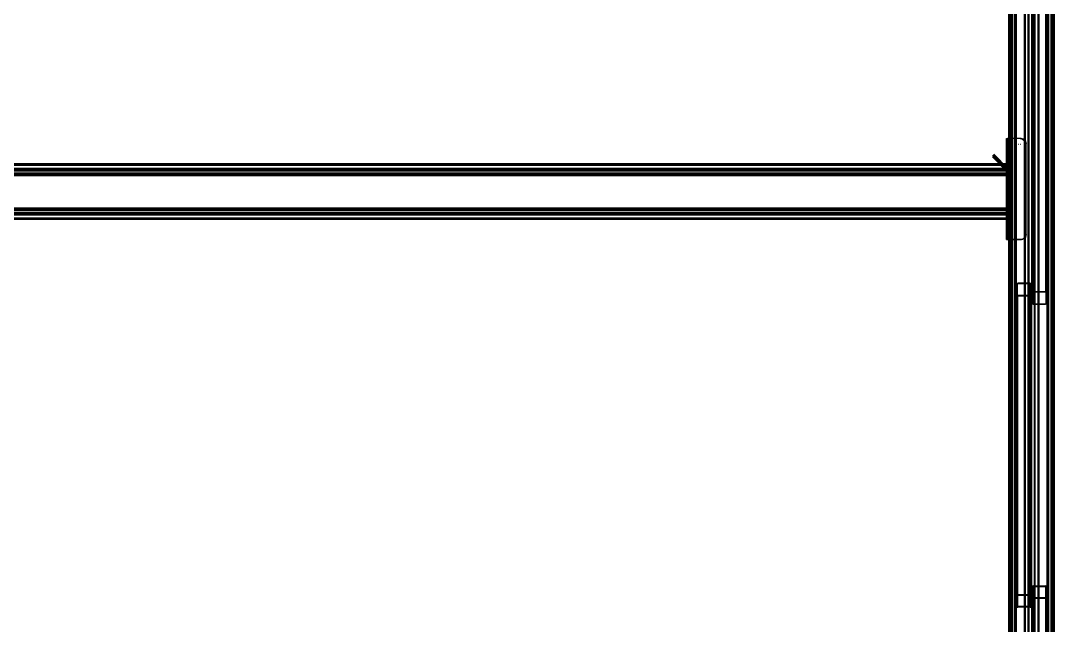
# Model space of a CAD drawing. Extents: x -1.15 to 3.72, y -0.59 to 4.79.
# Drawn here: x 1.633 to 3.68, y 2.35 to 3.548 of the extents above; entities that cross this region are included whole.
import ezdxf

# ---------------------------------------------------------------- set-up
doc = ezdxf.new("R2010")
doc.units = 0
doc.layers.add('DIMS', color=7, linetype='Continuous')
doc.layers.add('OUTLINES', color=7, linetype='Continuous', true_color=0x000009)

msp = doc.modelspace()

# ---------------------------------------------------------------- linework, layer by layer
at = {"layer": 'DIMS', "lineweight": 60}
for p, q in [((3.5863, 3.2541), (3.5583, 3.2821)), ((3.5863, 3.2515), (3.5583, 3.2795))]:
    msp.add_line(p, q, dxfattribs=at)
at = {"layer": 'OUTLINES'}
for p, q in [((3.5896, 4.7451), (3.5896, -0.1549)), ((3.5897, 4.7456), (3.5897, -0.1544)), ((3.5897, -0.1549), (3.5897, 4.7451)), ((3.59, 4.7456), (3.59, -0.1544)), ((3.59, 4.7451), (3.59, -0.1549)), ((3.5902, -0.1544), (3.5902, 4.7456)), ((3.5902, 4.7451), (3.5902, -0.1549)), ((3.5912, 4.7456), (3.5912, -0.1544)), ((3.5912, 4.7451), (3.5912, -0.1549)), ((3.5913, -0.1544), (3.5913, 4.7456)), ((3.5913, 4.7451), (3.5913, -0.1549)), ((3.5914, -0.1544), (3.5914, 4.7456)), ((3.5914, -0.1549), (3.5914, 4.7451)), ((3.5915, 4.7456), (3.5915, -0.1544)), ((3.5915, -0.1549), (3.5915, 4.7451)), ((3.592, -0.1544), (3.592, 4.7456)), ((3.592, -0.1549), (3.592, 4.7451)), ((3.5928, 4.7456), (3.5928, -0.1544)), ((3.5928, -0.1549), (3.5928, 4.7451)), ((3.5959, 4.7456), (3.5959, -0.1544)), ((3.5959, -0.1549), (3.5959, 4.7451)), ((3.6008, -0.1544), (3.6008, 4.7456)), ((3.6008, 4.7451), (3.6008, -0.1549)), ((3.6016, 4.7456), (3.6016, -0.1544)), ((3.6016, 4.7451), (3.6016, -0.1549)), ((3.6021, 4.7456), (3.6021, -0.1544)), ((3.6021, -0.1549), (3.6021, 4.7451)), ((3.6022, 4.7456), (3.6022, -0.1544)), ((3.6022, 4.7451), (3.6022, -0.1549)), ((3.6023, -0.1544), (3.6023, 4.7456)), ((3.6023, 4.7451), (3.6023, -0.1549)), ((3.6024, -0.1544), (3.6024, 4.7456)), ((3.6024, -0.1549), (3.6024, 4.7451)), ((3.6034, -0.1544), (3.6034, 4.7456)), ((3.6034, 4.7451), (3.6034, -0.1549)), ((3.6036, -0.1544), (3.6036, 4.7456)), ((3.6036, -0.1549), (3.6036, 4.7451)), ((3.6039, 4.7456), (3.6039, -0.1544)), ((3.6039, -0.1549), (3.6039, 4.7451)), ((3.604, -0.1549), (3.604, 4.7451)), ((3.6204, 4.7456), (3.6204, -0.1544)), ((3.6204, -0.1549), (3.6204, 4.7451)), ((3.6208, -0.1544), (3.6208, 4.7456)), ((3.6208, 4.7451), (3.6208, -0.1549)), ((3.6216, 4.7456), (3.6216, -0.1544)), ((3.6216, -0.1549), (3.6216, 4.7451)), ((3.6278, 4.7456), (3.6278, -0.1544)), ((3.6278, -0.1549), (3.6278, 4.7451)), ((3.6286, -0.1544), (3.6286, 4.7456)), ((3.6286, 4.7451), (3.6286, -0.1549)), ((3.629, 4.7456), (3.629, -0.1544)), ((3.629, -0.1549), (3.629, 4.7451)), ((3.6401, -0.1544), (3.6401, 4.7456)), ((3.6401, 4.7451), (3.6401, -0.1549)), ((3.6405, 4.7456), (3.6405, -0.1544)), ((3.6405, -0.1549), (3.6405, 4.7451)), ((3.6413, -0.1544), (3.6413, 4.7456)), ((3.6413, 4.7451), (3.6413, -0.1549)), ((3.6475, -0.1544), (3.6475, 4.7456)), ((3.6475, 4.7451), (3.6475, -0.1549)), ((3.6483, 4.7456), (3.6483, -0.1544)), ((3.6483, -0.1549), (3.6483, 4.7451)), ((3.6484, 4.7456), (3.6484, -0.1544)), ((3.6484, -0.1549), (3.6484, 4.7451)), ((3.6488, -0.1544), (3.6488, 4.7456)), ((3.6488, 4.7451), (3.6488, -0.1549)), ((3.6651, -0.1544), (3.6651, 4.7456)), ((3.6653, -0.1544), (3.6653, 4.7456)), ((3.6653, 4.7451), (3.6653, -0.1549)), ((3.6655, -0.1544), (3.6655, 4.7456)), ((3.6655, -0.1549), (3.6655, 4.7451)), ((3.6658, 4.7456), (3.6658, -0.1544)), ((3.6658, -0.1549), (3.6658, 4.7451)), ((3.6667, -0.1544), (3.6667, 4.7456)), ((3.6667, -0.1549), (3.6667, 4.7451)), ((3.6668, 4.7456), (3.6668, -0.1544)), ((3.6668, -0.1549), (3.6668, 4.7451)), ((3.6669, 4.7456), (3.6669, -0.1544)), ((3.6669, 4.7451), (3.6669, -0.1549)), ((3.667, -0.1544), (3.667, 4.7456)), ((3.667, 4.7451), (3.667, -0.1549)), ((3.6675, 4.7456), (3.6675, -0.1544)), ((3.6675, 4.7451), (3.6675, -0.1549)), ((3.6683, 4.7456), (3.6683, -0.1544)), ((3.6683, -0.1549), (3.6683, 4.7451)), ((3.6732, -0.1544), (3.6732, 4.7456)), ((3.6732, 4.7451), (3.6732, -0.1549)), ((3.6764, -0.1544), (3.6764, 4.7456)), ((3.6764, 4.7451), (3.6764, -0.1549)), ((3.6772, -0.1544), (3.6772, 4.7456)), ((3.6772, -0.1549), (3.6772, 4.7451)), ((3.6777, -0.1544), (3.6777, 4.7456)), ((3.6777, 4.7451), (3.6777, -0.1549)), ((3.6778, -0.1544), (3.6778, 4.7456)), ((3.6778, -0.1549), (3.6778, 4.7451)), ((3.6779, 4.7456), (3.6779, -0.1544)), ((3.6779, -0.1549), (3.6779, 4.7451)), ((3.678, 4.7456), (3.678, -0.1544)), ((3.678, 4.7451), (3.678, -0.1549)), ((3.6789, 4.7456), (3.6789, -0.1544)), ((3.6789, -0.1549), (3.6789, 4.7451)), ((3.6791, 4.7456), (3.6791, -0.1544)), ((3.6791, 4.7451), (3.6791, -0.1549)), ((3.6794, -0.1544), (3.6794, 4.7456)), ((3.6794, 4.7451), (3.6794, -0.1549)), ((3.6796, 4.7456), (3.6796, -0.1544)), ((3.6351, 3.0099), (3.6351, 3.6273)), ((3.6361, 3.0108), (3.6361, 3.6281)), ((3.6363, 3.6267), (3.6363, 3.0094)), ((3.6368, 3.6271), (3.6368, 3.0098)), ((3.6375, 3.0111), (3.6375, 3.6284)), ((3.6375, 3.0099), (3.6375, 3.6273)), ((3.6619, 3.6284), (3.6619, 3.0111)), ((3.6619, 3.6273), (3.6619, 3.0099)), ((3.6626, 3.6271), (3.6626, 3.0098)), ((3.6631, 3.6267), (3.6631, 3.0094)), ((3.6633, 3.0108), (3.6633, 3.6281)), ((3.6633, 3.0088), (3.6633, 3.6261)), ((3.6633, 3.0061), (3.6633, 3.6235)), ((3.6643, 3.0099), (3.6643, 3.6273)), ((3.6647, 3.0088), (3.6647, 3.6261)), ((3.6647, 3.6235), (3.6647, 3.0061)), ((3.6351, 2.9874), (3.6351, 3.6047)), ((3.6361, 2.9866), (3.6361, 3.6039)), ((3.6363, 3.6053), (3.6363, 2.988)), ((3.6368, 3.6049), (3.6368, 2.9876)), ((3.6626, 3.6049), (3.6626, 2.9876)), ((3.6631, 3.6053), (3.6631, 2.988)), ((3.6633, 2.9912), (3.6633, 3.6086)), ((3.6633, 3.6059), (3.6633, 2.9886)), ((3.6633, 2.9866), (3.6633, 3.6039)), ((3.6643, 2.9874), (3.6643, 3.6047)), ((3.6647, 2.9912), (3.6647, 3.6086)), ((3.6647, 3.6059), (3.6647, 2.9886)), ((3.5882, 3.3139), (3.5847, 3.3139)), ((3.5847, 3.3139), (3.5847, 3.3129)), ((3.5847, 3.3129), (3.5847, 3.3114)), ((3.5847, 3.3114), (3.5847, 3.3093)), ((3.5882, 3.3093), (3.5847, 3.3093)), ((3.5847, 3.3093), (3.5847, 3.3069)), ((3.5847, 3.3069), (3.5847, 3.3043)), ((3.5847, 3.3043), (3.5847, 3.1243)), ((3.5851, 3.1143), (3.5851, 3.3143)), ((3.5851, 3.3143), (3.5862, 3.3143)), ((3.5862, 3.1143), (3.5862, 3.3143)), ((3.5862, 3.3143), (3.5878, 3.3143)), ((3.5863, 3.3139), (3.5898, 3.3139)), ((3.5863, 3.3129), (3.5863, 3.3139)), ((3.5863, 3.3114), (3.5863, 3.3129)), ((3.5863, 3.3093), (3.5863, 3.3114)), ((3.5863, 3.3093), (3.5898, 3.3093)), ((3.5863, 3.3069), (3.5863, 3.3093)), ((3.5863, 3.3043), (3.5863, 3.3069)), ((3.5863, 3.3043), (3.5863, 3.1243)), ((3.5867, 3.3143), (3.5867, 3.1143)), ((3.5877, 3.3143), (3.5867, 3.3143)), ((3.5877, 3.3143), (3.5877, 3.1143)), ((3.5894, 3.3143), (3.5877, 3.3143)), ((3.5878, 3.1143), (3.5878, 3.3143)), ((3.5878, 3.3143), (3.5899, 3.3143)), ((3.5882, 3.3139), (3.5882, 3.3129)), ((3.5882, 3.3129), (3.5882, 3.3114)), ((3.5882, 3.3114), (3.5882, 3.3093)), ((3.5882, 3.3093), (3.5882, 3.3069)), ((3.5882, 3.3069), (3.5882, 3.3043)), ((3.5882, 3.3043), (3.5882, 3.1243)), ((3.5885, 3.3143), (3.5885, 3.1143)), ((3.5894, 3.3143), (3.5885, 3.3143)), ((3.5894, 3.3143), (3.5894, 3.1143)), ((3.5915, 3.3143), (3.5894, 3.3143)), ((3.5907, 3.3143), (3.5894, 3.3143)), ((3.5898, 3.3129), (3.5898, 3.3139)), ((3.5898, 3.3114), (3.5898, 3.3129)), ((3.5898, 3.3093), (3.5898, 3.3114)), ((3.5898, 3.3069), (3.5898, 3.3093)), ((3.5898, 3.3043), (3.5898, 3.3069)), ((3.5898, 3.1243), (3.5898, 3.3043)), ((3.5899, 3.1143), (3.5899, 3.3143)), ((3.5899, 3.3143), (3.5922, 3.3143)), ((3.5901, 3.1143), (3.5901, 3.3143)), ((3.5901, 3.3143), (3.591, 3.3143)), ((3.5907, 3.3143), (3.5907, 3.1143)), ((3.5922, 3.3143), (3.5907, 3.3143)), ((3.591, 3.1143), (3.591, 3.3143)), ((3.591, 3.3143), (3.5923, 3.3143)), ((3.5915, 3.3143), (3.5915, 3.1143)), ((3.5938, 3.3143), (3.5915, 3.3143)), ((3.6122, 3.3143), (3.5922, 3.3143)), ((3.5923, 3.1143), (3.5923, 3.3143)), ((3.5923, 3.3143), (3.5938, 3.3143)), ((3.6138, 3.3143), (3.5938, 3.3143)), ((3.6078, 3.3035), (3.6088, 3.3034)), ((3.6128, 3.3029), (3.6118, 3.3029)), ((3.6122, 3.3143), (3.6148, 3.3139)), ((3.6159, 3.314), (3.6138, 3.3143)), ((3.6138, 3.3143), (3.6164, 3.3139)), ((3.6148, 3.3139), (3.6172, 3.3129)), ((3.618, 3.3134), (3.6159, 3.314)), ((3.6164, 3.3139), (3.6188, 3.3129)), ((3.6172, 3.3129), (3.6193, 3.3114)), ((3.6199, 3.3122), (3.618, 3.3134)), ((3.6188, 3.3129), (3.6209, 3.3114)), ((3.6193, 3.3114), (3.6209, 3.3093)), ((3.6214, 3.3107), (3.6199, 3.3122)), ((3.6209, 3.3114), (3.6224, 3.3093)), ((3.6209, 3.3093), (3.6219, 3.3069)), ((3.6225, 3.3091), (3.6216, 3.3105)), ((3.6219, 3.3069), (3.6222, 3.3043)), ((3.6222, 3.1243), (3.6222, 3.3043)), ((3.6224, 3.3093), (3.6234, 3.3069)), ((3.6232, 3.3076), (3.6225, 3.3091)), ((3.6236, 3.306), (3.6232, 3.3076)), ((3.6234, 3.3069), (3.6238, 3.3043)), ((3.6238, 3.3043), (3.6236, 3.306)), ((3.6238, 3.1243), (3.6238, 3.3043)), ((3.5847, 3.2643), (-0.4153, 3.2643)), ((3.5847, 3.264), (-0.4153, 3.264)), ((3.5847, 3.2631), (-0.4153, 3.2631)), ((-0.4153, 3.2629), (3.5847, 3.2629)), ((-0.4153, 3.2625), (3.5847, 3.2625)), ((-0.4153, 3.2619), (3.5847, 3.2619)), ((3.5847, 3.2551), (-0.4153, 3.2551)), ((-0.4153, 3.2547), (3.5847, 3.2547)), ((-0.4137, 3.2643), (3.5863, 3.2643)), ((-0.4137, 3.264), (3.5863, 3.264)), ((-0.4137, 3.2631), (3.5863, 3.2631)), ((3.5863, 3.2629), (-0.4137, 3.2629)), ((3.5863, 3.2625), (-0.4137, 3.2625)), ((3.5863, 3.2619), (-0.4137, 3.2619)), ((-0.4137, 3.2551), (3.5863, 3.2551)), ((3.5863, 3.2547), (-0.4137, 3.2547)), ((3.5847, 3.2631), (3.5847, 3.264)), ((3.5847, 3.2619), (3.5847, 3.2631)), ((3.5847, 3.2619), (3.5847, 3.2625)), ((3.5847, 3.2619), (3.5847, 3.2554)), ((3.5847, 3.2547), (3.5847, 3.2554)), ((3.5847, 3.2541), (3.5847, 3.2547)), ((3.5847, 3.2545), (3.5847, 3.2521)), ((3.5863, 3.264), (3.5863, 3.2631)), ((3.5863, 3.2631), (3.5863, 3.2619)), ((3.5863, 3.2625), (3.5863, 3.2619)), ((3.5863, 3.2619), (3.5863, 3.2554)), ((3.5863, 3.2554), (3.5863, 3.2547)), ((3.5863, 3.2547), (3.5863, 3.2541)), ((3.5863, 3.2545), (3.5863, 3.2521)), ((3.5847, 3.2541), (-0.4153, 3.2541)), ((-0.4153, 3.2515), (3.5847, 3.2515)), ((3.5847, 3.2509), (-0.4153, 3.2509)), ((-0.4153, 3.2506), (3.5847, 3.2506)), ((-0.4153, 3.2461), (3.5847, 3.2461)), ((3.5847, 3.2458), (-0.4153, 3.2458)), ((-0.4153, 3.2451), (3.5847, 3.2451)), ((3.5847, 3.2426), (-0.4153, 3.2426)), ((-0.4153, 3.242), (3.5847, 3.242)), ((-0.4153, 3.2419), (3.5847, 3.2419)), ((3.5847, 3.2416), (-0.4153, 3.2416)), ((-0.4137, 3.2541), (3.5863, 3.2541)), ((3.5863, 3.2515), (-0.4137, 3.2515)), ((-0.4137, 3.2509), (3.5863, 3.2509)), ((3.5863, 3.2506), (-0.4137, 3.2506)), ((3.5863, 3.2461), (-0.4137, 3.2461)), ((-0.4137, 3.2458), (3.5863, 3.2458)), ((3.5863, 3.2451), (-0.4137, 3.2451)), ((-0.4137, 3.2426), (3.5863, 3.2426)), ((3.5863, 3.242), (-0.4137, 3.242)), ((3.5863, 3.2419), (-0.4137, 3.2419)), ((-0.4137, 3.2416), (3.5863, 3.2416)), ((3.5847, 3.2536), (3.5847, 3.2541)), ((3.5847, 3.2536), (3.5847, 3.2511)), ((3.5847, 3.2515), (3.5847, 3.2521)), ((3.5847, 3.2509), (3.5847, 3.2515)), ((3.5847, 3.2502), (3.5847, 3.2509)), ((3.5847, 3.2502), (3.5847, 3.2465)), ((3.5847, 3.2465), (3.5847, 3.2458)), ((3.5847, 3.2458), (3.5847, 3.2451)), ((3.5847, 3.2455), (3.5847, 3.2431)), ((3.5847, 3.2422), (3.5847, 3.2446)), ((3.5847, 3.2431), (3.5847, 3.2426)), ((3.5847, 3.2426), (3.5847, 3.242)), ((3.5847, 3.242), (3.5847, 3.2413)), ((3.5847, 3.2413), (3.5847, 3.1773)), ((3.5863, 3.2541), (3.5863, 3.2536)), ((3.5863, 3.2511), (3.5863, 3.2536)), ((3.5863, 3.2521), (3.5863, 3.2515)), ((3.5863, 3.2515), (3.5863, 3.2509)), ((3.5863, 3.2509), (3.5863, 3.2502)), ((3.5863, 3.2502), (3.5863, 3.2465)), ((3.5863, 3.2458), (3.5863, 3.2465)), ((3.5863, 3.2451), (3.5863, 3.2458)), ((3.5863, 3.2455), (3.5863, 3.2431)), ((3.5863, 3.2446), (3.5863, 3.2422)), ((3.5863, 3.2426), (3.5863, 3.2431)), ((3.5863, 3.242), (3.5863, 3.2426)), ((3.5863, 3.2413), (3.5863, 3.242)), ((3.5863, 3.2413), (3.5863, 3.1773)), ((3.5847, 3.1769), (-0.4153, 3.1769)), ((-0.4153, 3.1766), (3.5847, 3.1766)), ((3.5847, 3.176), (-0.4153, 3.176)), ((3.5847, 3.1734), (-0.4153, 3.1734)), ((-0.4153, 3.1728), (3.5847, 3.1728)), ((-0.4137, 3.1769), (3.5863, 3.1769)), ((3.5863, 3.1766), (-0.4137, 3.1766)), ((-0.4137, 3.176), (3.5863, 3.176)), ((-0.4137, 3.1734), (3.5863, 3.1734)), ((3.5863, 3.1728), (-0.4137, 3.1728)), ((3.5847, 3.1766), (3.5847, 3.1773)), ((3.5847, 3.176), (3.5847, 3.1766)), ((3.5847, 3.1764), (3.5847, 3.1739)), ((3.5847, 3.1754), (3.5847, 3.176)), ((3.5847, 3.1754), (3.5847, 3.173)), ((3.5847, 3.1739), (3.5847, 3.1734)), ((3.5847, 3.1734), (3.5847, 3.1728)), ((3.5847, 3.1728), (3.5847, 3.1721)), ((3.5863, 3.1773), (3.5863, 3.1766)), ((3.5863, 3.1766), (3.5863, 3.176)), ((3.5863, 3.1764), (3.5863, 3.1739)), ((3.5863, 3.176), (3.5863, 3.1754)), ((3.5863, 3.173), (3.5863, 3.1754)), ((3.5863, 3.1734), (3.5863, 3.1739)), ((3.5863, 3.1728), (3.5863, 3.1734)), ((3.5863, 3.1721), (3.5863, 3.1728)), ((3.5847, 3.1724), (-0.4153, 3.1724)), ((-0.4153, 3.168), (3.5847, 3.168)), ((3.5847, 3.1677), (-0.4153, 3.1677)), ((-0.4153, 3.167), (3.5847, 3.167)), ((-0.4153, 3.1645), (3.5847, 3.1645)), ((3.5847, 3.1639), (-0.4153, 3.1639)), ((3.5847, 3.1638), (-0.4153, 3.1638)), ((-0.4153, 3.1635), (3.5847, 3.1635)), ((3.5847, 3.1567), (-0.4153, 3.1567)), ((3.5847, 3.1561), (-0.4153, 3.1561)), ((3.5847, 3.1556), (-0.4153, 3.1556)), ((-0.4153, 3.1555), (3.5847, 3.1555)), ((-0.4153, 3.1546), (3.5847, 3.1546)), ((-0.4137, 3.1724), (3.5863, 3.1724)), ((3.5863, 3.168), (-0.4137, 3.168)), ((-0.4137, 3.1677), (3.5863, 3.1677)), ((3.5863, 3.167), (-0.4137, 3.167)), ((3.5863, 3.1645), (-0.4137, 3.1645)), ((-0.4137, 3.1639), (3.5863, 3.1639)), ((-0.4137, 3.1638), (3.5863, 3.1638)), ((3.5863, 3.1635), (-0.4137, 3.1635)), ((-0.4137, 3.1567), (3.5863, 3.1567)), ((-0.4137, 3.1561), (3.5863, 3.1561)), ((-0.4137, 3.1556), (3.5863, 3.1556)), ((3.5863, 3.1555), (-0.4137, 3.1555)), ((3.5863, 3.1546), (-0.4137, 3.1546)), ((3.5847, 3.1721), (3.5847, 3.1683)), ((3.5847, 3.1683), (3.5847, 3.1677)), ((3.5847, 3.1677), (3.5847, 3.167)), ((3.5847, 3.1674), (3.5847, 3.165)), ((3.5847, 3.1641), (3.5847, 3.1665)), ((3.5847, 3.1645), (3.5847, 3.165)), ((3.5847, 3.1639), (3.5847, 3.1645)), ((3.5847, 3.1632), (3.5847, 3.1639)), ((3.5847, 3.1632), (3.5847, 3.1567)), ((3.5847, 3.1567), (3.5847, 3.1555)), ((3.5847, 3.1567), (3.5847, 3.1561)), ((3.5847, 3.1555), (3.5847, 3.1546)), ((3.5863, 3.1721), (3.5863, 3.1683)), ((3.5863, 3.1677), (3.5863, 3.1683)), ((3.5863, 3.167), (3.5863, 3.1677)), ((3.5863, 3.1674), (3.5863, 3.165)), ((3.5863, 3.1665), (3.5863, 3.1641)), ((3.5863, 3.165), (3.5863, 3.1645)), ((3.5863, 3.1645), (3.5863, 3.1639)), ((3.5863, 3.1639), (3.5863, 3.1632)), ((3.5863, 3.1632), (3.5863, 3.1567)), ((3.5863, 3.1555), (3.5863, 3.1567)), ((3.5863, 3.1561), (3.5863, 3.1567)), ((3.5863, 3.1546), (3.5863, 3.1555)), ((3.5847, 3.1217), (3.5847, 3.1243)), ((3.5847, 3.1193), (3.5847, 3.1217)), ((3.5847, 3.1193), (3.5882, 3.1193)), ((3.5847, 3.1172), (3.5847, 3.1193)), ((3.5847, 3.1156), (3.5847, 3.1172)), ((3.5847, 3.1146), (3.5847, 3.1156)), ((3.5847, 3.1146), (3.5882, 3.1146)), ((3.5862, 3.1143), (3.5851, 3.1143)), ((3.5878, 3.1143), (3.5862, 3.1143)), ((3.5863, 3.1243), (3.5863, 3.1217)), ((3.5863, 3.1217), (3.5863, 3.1193)), ((3.5898, 3.1193), (3.5863, 3.1193)), ((3.5863, 3.1193), (3.5863, 3.1172)), ((3.5863, 3.1172), (3.5863, 3.1156)), ((3.5863, 3.1156), (3.5863, 3.1146)), ((3.5898, 3.1146), (3.5863, 3.1146)), ((3.5867, 3.1143), (3.5877, 3.1143)), ((3.5877, 3.1143), (3.5894, 3.1143)), ((3.5899, 3.1143), (3.5878, 3.1143)), ((3.5882, 3.1243), (3.5882, 3.1217)), ((3.5882, 3.1217), (3.5882, 3.1193)), ((3.5882, 3.1193), (3.5882, 3.1172)), ((3.5882, 3.1172), (3.5882, 3.1156)), ((3.5882, 3.1156), (3.5882, 3.1146)), ((3.5885, 3.1143), (3.5894, 3.1143)), ((3.5894, 3.1143), (3.5915, 3.1143)), ((3.5894, 3.1143), (3.5907, 3.1143)), ((3.5898, 3.1217), (3.5898, 3.1243)), ((3.5898, 3.1193), (3.5898, 3.1217)), ((3.5898, 3.1172), (3.5898, 3.1193)), ((3.5898, 3.1156), (3.5898, 3.1172)), ((3.5898, 3.1146), (3.5898, 3.1156)), ((3.5922, 3.1143), (3.5899, 3.1143)), ((3.591, 3.1143), (3.5901, 3.1143)), ((3.5907, 3.1143), (3.5922, 3.1143)), ((3.5923, 3.1143), (3.591, 3.1143)), ((3.5915, 3.1143), (3.5938, 3.1143)), ((3.5922, 3.1143), (3.6122, 3.1143)), ((3.5938, 3.1143), (3.5923, 3.1143)), ((3.6138, 3.1143), (3.5938, 3.1143)), ((3.6122, 3.1143), (3.6148, 3.1146)), ((3.6164, 3.1146), (3.6138, 3.1143)), ((3.6148, 3.1146), (3.6172, 3.1156)), ((3.6188, 3.1156), (3.6164, 3.1146)), ((3.6172, 3.1156), (3.6193, 3.1172)), ((3.6209, 3.1172), (3.6188, 3.1156)), ((3.6193, 3.1172), (3.6209, 3.1193)), ((3.6209, 3.1193), (3.6219, 3.1217)), ((3.6224, 3.1193), (3.6209, 3.1172)), ((3.6219, 3.1217), (3.6222, 3.1243)), ((3.6234, 3.1217), (3.6224, 3.1193)), ((3.6238, 3.1243), (3.6234, 3.1217)), ((3.6047, 3.0255), (3.6051, 3.0266)), ((3.6047, 3.0255), (3.6047, 3.0228)), ((3.6047, 2.4088), (3.6047, 3.0255)), ((3.6047, 3.0228), (3.6047, 2.4061)), ((3.6061, 3.0228), (3.6047, 3.0228)), ((3.6051, 3.0266), (3.6061, 3.0275)), ((3.6051, 3.0266), (3.6051, 2.41)), ((3.6061, 3.0275), (3.6075, 3.0278)), ((3.6061, 3.0275), (3.6061, 2.4108)), ((3.6061, 3.0255), (3.6063, 3.0261)), ((3.6061, 2.4088), (3.6061, 3.0255)), ((3.6061, 3.0255), (3.6061, 3.0228)), ((3.6061, 3.0228), (3.6061, 2.4061)), ((3.6063, 3.0261), (3.6068, 3.0265)), ((3.6063, 2.4094), (3.6063, 3.0261)), ((3.6068, 3.0265), (3.6075, 3.0266)), ((3.6068, 2.4098), (3.6068, 3.0265)), ((3.6319, 3.0278), (3.6075, 3.0278)), ((3.6319, 3.0266), (3.6075, 3.0266)), ((3.6319, 3.0278), (3.6333, 3.0275)), ((3.6319, 3.0266), (3.6326, 3.0265)), ((3.6326, 2.4098), (3.6326, 3.0265)), ((3.6326, 3.0265), (3.6331, 3.0261)), ((3.6331, 2.4094), (3.6331, 3.0261)), ((3.6331, 3.0261), (3.6333, 3.0255)), ((3.6333, 3.0275), (3.6343, 3.0266)), ((3.6333, 3.0275), (3.6333, 2.4108)), ((3.6333, 3.0053), (3.6333, 3.0255)), ((3.6333, 3.0124), (3.6347, 3.0124)), ((3.6333, 3.0115), (3.6333, 3.0124)), ((3.6333, 3.0124), (3.6333, 3.0108)), ((3.6333, 3.0115), (3.6347, 3.0115)), ((3.6333, 3.0085), (3.6333, 3.0115)), ((3.6333, 3.0108), (3.6347, 3.0108)), ((3.6333, 3.0108), (3.6333, 3.0074)), ((3.6343, 3.0266), (3.6347, 3.0255)), ((3.6343, 3.0266), (3.6343, 2.41)), ((3.6347, 3.0053), (3.6347, 3.0255)), ((3.6361, 3.0124), (3.6347, 3.0124)), ((3.6347, 3.0124), (3.6347, 3.0103)), ((3.6347, 3.0124), (3.6347, 3.0115)), ((3.6347, 3.0108), (3.6347, 3.0124)), ((3.6361, 3.012), (3.6347, 3.012)), ((3.6347, 3.0093), (3.6347, 3.012)), ((3.6347, 3.0115), (3.6347, 3.0085)), ((3.6347, 3.0074), (3.6347, 3.0108)), ((3.6361, 3.0103), (3.6347, 3.0103)), ((3.6347, 3.0103), (3.6347, 3.0067)), ((3.6347, 3.0088), (3.6351, 3.0099)), ((3.6361, 3.0093), (3.6347, 3.0093)), ((3.6347, 3.0056), (3.6347, 3.0093)), ((3.6347, 3.0088), (3.6347, 2.9886)), ((3.6351, 3.0099), (3.6361, 3.0108)), ((3.6361, 3.0103), (3.6361, 3.0124)), ((3.6361, 3.012), (3.6361, 3.0093)), ((3.6361, 3.0108), (3.6375, 3.0111)), ((3.6361, 3.0067), (3.6361, 3.0103)), ((3.6361, 3.0088), (3.6363, 3.0094)), ((3.6361, 3.0093), (3.6361, 3.0056)), ((3.6361, 3.0088), (3.6361, 2.9886)), ((3.6363, 3.0094), (3.6368, 3.0098)), ((3.6368, 3.0098), (3.6375, 3.0099)), ((3.6619, 3.0111), (3.6375, 3.0111)), ((3.6619, 3.0099), (3.6375, 3.0099)), ((3.6619, 3.0111), (3.6633, 3.0108)), ((3.6619, 3.0099), (3.6626, 3.0098)), ((3.6626, 3.0098), (3.6631, 3.0094)), ((3.6631, 3.0094), (3.6633, 3.0088)), ((3.6633, 3.0108), (3.6643, 3.0099)), ((3.6633, 3.0061), (3.6633, 3.0088)), ((3.6643, 3.0099), (3.6647, 3.0088)), ((3.6647, 3.0061), (3.6647, 3.0088)), ((3.6047, 3.0079), (3.6047, 3.0053)), ((3.6047, 2.3912), (3.6047, 3.0079)), ((3.6047, 3.0079), (3.6061, 3.0079)), ((3.6047, 3.0053), (3.6047, 2.3886)), ((3.6051, 3.0041), (3.6047, 3.0053)), ((3.6051, 3.0041), (3.6051, 2.3874)), ((3.6061, 3.0032), (3.6051, 3.0041)), ((3.6061, 3.0079), (3.6061, 3.0053)), ((3.6061, 3.0079), (3.6061, 2.3912)), ((3.6063, 3.0047), (3.6061, 3.0053)), ((3.6061, 3.0053), (3.6061, 2.3886)), ((3.6061, 3.0032), (3.6061, 2.3866)), ((3.6075, 3.0029), (3.6061, 3.0032)), ((3.6063, 2.388), (3.6063, 3.0047)), ((3.6068, 3.0042), (3.6063, 3.0047)), ((3.6068, 2.3876), (3.6068, 3.0042)), ((3.6075, 3.0041), (3.6068, 3.0042)), ((3.6075, 2.3874), (3.6075, 3.0041)), ((3.6075, 3.0041), (3.6319, 3.0041)), ((3.6075, 2.3863), (3.6075, 3.0029)), ((3.6075, 3.0029), (3.6319, 3.0029)), ((3.6326, 3.0042), (3.6319, 3.0041)), ((3.6319, 3.0041), (3.6319, 2.3874)), ((3.6333, 3.0032), (3.6319, 3.0029)), ((3.6319, 3.0029), (3.6319, 2.3863)), ((3.6331, 3.0047), (3.6326, 3.0042)), ((3.6326, 2.3876), (3.6326, 3.0042)), ((3.6333, 3.0053), (3.6331, 3.0047)), ((3.6331, 2.388), (3.6331, 3.0047)), ((3.6347, 3.0085), (3.6333, 3.0085)), ((3.6333, 3.0047), (3.6333, 3.0085)), ((3.6333, 3.0074), (3.6347, 3.0074)), ((3.6333, 3.0074), (3.6333, 3.0037)), ((3.6333, 3.0047), (3.6347, 3.0047)), ((3.6333, 3.002), (3.6333, 3.0047)), ((3.6343, 3.0041), (3.6333, 3.0032)), ((3.6333, 3.0037), (3.6347, 3.0037)), ((3.6333, 3.0037), (3.6333, 3.0016)), ((3.6333, 3.0032), (3.6333, 2.3866)), ((3.6333, 3.002), (3.6347, 3.002)), ((3.6333, 3.0016), (3.6347, 3.0016)), ((3.6347, 3.0053), (3.6343, 3.0041)), ((3.6343, 3.0041), (3.6343, 2.3874)), ((3.6347, 3.0085), (3.6347, 3.0047)), ((3.6347, 3.0037), (3.6347, 3.0074)), ((3.6361, 3.0067), (3.6347, 3.0067)), ((3.6347, 3.0067), (3.6347, 3.0033)), ((3.6347, 3.0056), (3.6361, 3.0056)), ((3.6347, 3.0025), (3.6347, 3.0056)), ((3.6347, 3.0047), (3.6347, 3.002)), ((3.6347, 3.0016), (3.6347, 3.0037)), ((3.6361, 3.0033), (3.6347, 3.0033)), ((3.6347, 3.0033), (3.6347, 3.0016)), ((3.6361, 3.0025), (3.6347, 3.0025)), ((3.6347, 3.0016), (3.6347, 3.0025)), ((3.6361, 3.0016), (3.6347, 3.0016)), ((3.6351, 2.9874), (3.6347, 2.9886)), ((3.6361, 3.0033), (3.6361, 3.0067)), ((3.6361, 3.0056), (3.6361, 3.0025)), ((3.6361, 3.0016), (3.6361, 3.0033)), ((3.6361, 3.0025), (3.6361, 3.0016)), ((3.6363, 2.988), (3.6361, 2.9886)), ((3.6633, 2.9886), (3.6631, 2.988)), ((3.6647, 3.0061), (3.6633, 3.0061)), ((3.6633, 2.9912), (3.6647, 2.9912)), ((3.6633, 2.9886), (3.6633, 2.9912)), ((3.6647, 2.9886), (3.6643, 2.9874)), ((3.6647, 2.9886), (3.6647, 2.9912)), ((3.6361, 2.9866), (3.6351, 2.9874)), ((3.6375, 2.9863), (3.6361, 2.9866)), ((3.6368, 2.9876), (3.6363, 2.988)), ((3.6375, 2.9874), (3.6368, 2.9876)), ((3.6375, 2.9874), (3.6619, 2.9874)), ((3.6375, 2.9863), (3.6619, 2.9863)), ((3.6626, 2.9876), (3.6619, 2.9874)), ((3.6633, 2.9866), (3.6619, 2.9863)), ((3.6631, 2.988), (3.6626, 2.9876)), ((3.6643, 2.9874), (3.6633, 2.9866)), ((3.6351, 2.4273), (3.6347, 2.4261)), ((3.6347, 2.4059), (3.6347, 2.4261)), ((3.6361, 2.4281), (3.6351, 2.4273)), ((3.6351, 1.8099), (3.6351, 2.4273)), ((3.6375, 2.4284), (3.6361, 2.4281)), ((3.6361, 1.8108), (3.6361, 2.4281)), ((3.6363, 2.4267), (3.6361, 2.4261)), ((3.6361, 2.4059), (3.6361, 2.4261)), ((3.6368, 2.4271), (3.6363, 2.4267)), ((3.6363, 2.4267), (3.6363, 1.8094)), ((3.6375, 2.4273), (3.6368, 2.4271)), ((3.6368, 2.4271), (3.6368, 1.8098)), ((3.6375, 2.4284), (3.6619, 2.4284)), ((3.6375, 1.8111), (3.6375, 2.4284)), ((3.6375, 2.4273), (3.6619, 2.4273)), ((3.6375, 1.8099), (3.6375, 2.4273)), ((3.6633, 2.4281), (3.6619, 2.4284)), ((3.6619, 2.4284), (3.6619, 1.8111)), ((3.6626, 2.4271), (3.6619, 2.4273)), ((3.6619, 2.4273), (3.6619, 1.8099)), ((3.6626, 2.4271), (3.6626, 1.8098)), ((3.6631, 2.4267), (3.6626, 2.4271)), ((3.6631, 2.4267), (3.6631, 1.8094)), ((3.6633, 2.4261), (3.6631, 2.4267)), ((3.6643, 2.4273), (3.6633, 2.4281)), ((3.6633, 1.8108), (3.6633, 2.4281)), ((3.6633, 1.8088), (3.6633, 2.4261)), ((3.6633, 2.4261), (3.6633, 2.4235)), ((3.6633, 2.4235), (3.6647, 2.4235)), ((3.6633, 1.8061), (3.6633, 2.4235)), ((3.6647, 2.4261), (3.6643, 2.4273)), ((3.6643, 1.8099), (3.6643, 2.4273)), ((3.6647, 2.4235), (3.6647, 2.4261)), ((3.6647, 1.8088), (3.6647, 2.4261)), ((3.6647, 2.4235), (3.6647, 1.8061)), ((3.6051, 2.41), (3.6047, 2.4088)), ((3.6047, 2.4061), (3.6047, 2.4088)), ((3.6047, 2.4061), (3.6061, 2.4061)), ((3.6061, 2.4108), (3.6051, 2.41)), ((3.6075, 2.4111), (3.6061, 2.4108)), ((3.6063, 2.4094), (3.6061, 2.4088)), ((3.6061, 2.4061), (3.6061, 2.4088)), ((3.6068, 2.4098), (3.6063, 2.4094)), ((3.6075, 2.41), (3.6068, 2.4098)), ((3.6075, 2.4111), (3.6319, 2.4111)), ((3.6075, 2.41), (3.6319, 2.41)), ((3.6333, 2.4108), (3.6319, 2.4111)), ((3.6326, 2.4098), (3.6319, 2.41)), ((3.6331, 2.4094), (3.6326, 2.4098)), ((3.6333, 2.4088), (3.6331, 2.4094)), ((3.6333, 2.4125), (3.6347, 2.4125)), ((3.6333, 2.4116), (3.6333, 2.4125)), ((3.6333, 2.4125), (3.6333, 2.4109)), ((3.6333, 2.4116), (3.6347, 2.4116)), ((3.6333, 2.4086), (3.6333, 2.4116)), ((3.6333, 2.4109), (3.6347, 2.4109)), ((3.6333, 2.4109), (3.6333, 2.4075)), ((3.6343, 2.41), (3.6333, 2.4108)), ((3.6333, 2.4088), (3.6333, 2.3886)), ((3.6347, 2.4086), (3.6333, 2.4086)), ((3.6333, 2.4048), (3.6333, 2.4086)), ((3.6333, 2.4075), (3.6347, 2.4075)), ((3.6333, 2.4075), (3.6333, 2.4038)), ((3.6333, 2.4048), (3.6347, 2.4048)), ((3.6333, 2.4021), (3.6333, 2.4048)), ((3.6333, 2.4038), (3.6347, 2.4038)), ((3.6333, 2.4038), (3.6333, 2.4017)), ((3.6333, 2.4021), (3.6347, 2.4021)), ((3.6333, 2.4017), (3.6347, 2.4017)), ((3.6347, 2.4088), (3.6343, 2.41)), ((3.6361, 2.4129), (3.6347, 2.4129)), ((3.6347, 2.4129), (3.6347, 2.4108)), ((3.6361, 2.4126), (3.6347, 2.4126)), ((3.6347, 2.4099), (3.6347, 2.4126)), ((3.6347, 2.4109), (3.6347, 2.4125)), ((3.6347, 2.4125), (3.6347, 2.4116)), ((3.6347, 2.4116), (3.6347, 2.4086)), ((3.6347, 2.4075), (3.6347, 2.4109)), ((3.6361, 2.4108), (3.6347, 2.4108)), ((3.6347, 2.4108), (3.6347, 2.4072)), ((3.6361, 2.4099), (3.6347, 2.4099)), ((3.6347, 2.4061), (3.6347, 2.4099)), ((3.6347, 2.4088), (3.6347, 2.3886)), ((3.6347, 2.4086), (3.6347, 2.4048)), ((3.6347, 2.4038), (3.6347, 2.4075)), ((3.6361, 2.4072), (3.6347, 2.4072)), ((3.6347, 2.4072), (3.6347, 2.4038)), ((3.6347, 2.4061), (3.6361, 2.4061)), ((3.6347, 2.4031), (3.6347, 2.4061)), ((3.6347, 2.4059), (3.6351, 2.4047)), ((3.6347, 2.4048), (3.6347, 2.4021)), ((3.6361, 2.4038), (3.6347, 2.4038)), ((3.6347, 2.4038), (3.6347, 2.4021)), ((3.6347, 2.4017), (3.6347, 2.4038)), ((3.6361, 2.4031), (3.6347, 2.4031)), ((3.6347, 2.4021), (3.6347, 2.4031)), ((3.6361, 2.4021), (3.6347, 2.4021)), ((3.6351, 1.7874), (3.6351, 2.4047)), ((3.6351, 2.4047), (3.6361, 2.4039)), ((3.6361, 2.4108), (3.6361, 2.4129)), ((3.6361, 2.4126), (3.6361, 2.4099)), ((3.6361, 2.4072), (3.6361, 2.4108)), ((3.6361, 2.4099), (3.6361, 2.4061)), ((3.6361, 2.4038), (3.6361, 2.4072)), ((3.6361, 2.4061), (3.6361, 2.4031)), ((3.6361, 2.4059), (3.6363, 2.4053)), ((3.6361, 1.7866), (3.6361, 2.4039)), ((3.6361, 2.4039), (3.6375, 2.4036)), ((3.6361, 2.4021), (3.6361, 2.4038)), ((3.6361, 2.4031), (3.6361, 2.4021)), ((3.6363, 2.4053), (3.6363, 1.788)), ((3.6363, 2.4053), (3.6368, 2.4049)), ((3.6368, 2.4049), (3.6368, 1.7876)), ((3.6368, 2.4049), (3.6375, 2.4047)), ((3.6619, 2.4047), (3.6375, 2.4047)), ((3.6619, 2.4036), (3.6375, 2.4036)), ((3.6619, 2.4047), (3.6626, 2.4049)), ((3.6619, 2.4036), (3.6633, 2.4039)), ((3.6626, 2.4049), (3.6631, 2.4053)), ((3.6626, 2.4049), (3.6626, 1.7876)), ((3.6631, 2.4053), (3.6633, 2.4059)), ((3.6631, 2.4053), (3.6631, 1.788)), ((3.6647, 2.4086), (3.6633, 2.4086)), ((3.6633, 2.4086), (3.6633, 2.4059)), ((3.6633, 1.7912), (3.6633, 2.4086)), ((3.6633, 2.4059), (3.6633, 1.7886)), ((3.6633, 2.4039), (3.6643, 2.4047)), ((3.6633, 1.7866), (3.6633, 2.4039)), ((3.6643, 2.4047), (3.6647, 2.4059)), ((3.6643, 1.7874), (3.6643, 2.4047)), ((3.6647, 2.4086), (3.6647, 2.4059)), ((3.6647, 1.7912), (3.6647, 2.4086)), ((3.6647, 2.4059), (3.6647, 1.7886)), ((3.6047, 2.3912), (3.6047, 2.3886)), ((3.6061, 2.3912), (3.6047, 2.3912)), ((3.6047, 2.3886), (3.6051, 2.3874)), ((3.6051, 2.3874), (3.6061, 2.3866)), ((3.6061, 2.3886), (3.6061, 2.3912)), ((3.6061, 2.3886), (3.6063, 2.388)), ((3.6061, 2.3866), (3.6075, 2.3863)), ((3.6063, 2.388), (3.6068, 2.3876)), ((3.6068, 2.3876), (3.6075, 2.3874)), ((3.6319, 2.3874), (3.6075, 2.3874)), ((3.6319, 2.3863), (3.6075, 2.3863)), ((3.6319, 2.3874), (3.6326, 2.3876)), ((3.6319, 2.3863), (3.6333, 2.3866)), ((3.6326, 2.3876), (3.6331, 2.388)), ((3.6331, 2.388), (3.6333, 2.3886)), ((3.6333, 2.3866), (3.6343, 2.3874)), ((3.6343, 2.3874), (3.6347, 2.3886))]:
    msp.add_line(p, q, dxfattribs=at)

doc.saveas('drawing.dxf')
